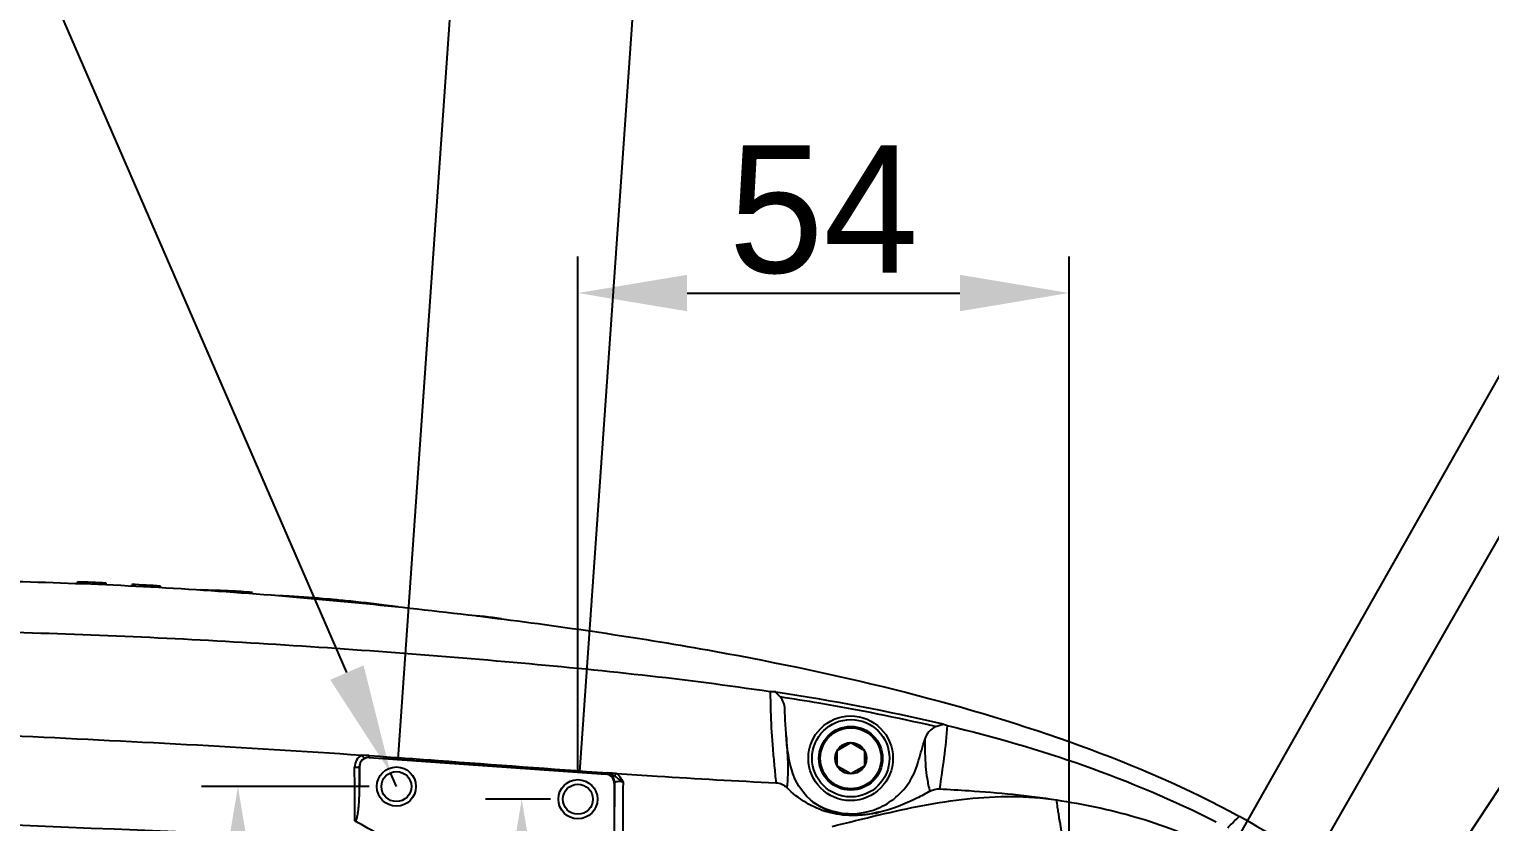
# Model space of a CAD drawing. Header units: millimetres. Extents: x 4086 to 8300, y 123 to 1549.
# Drawn here: x 6886.5 to 6966.8, y 1393.6 to 1437.1 of the extents above; entities that cross this region are included whole.
import ezdxf
from ezdxf import colors
from ezdxf.entities.mleader import LeaderData, LeaderLine
from ezdxf.math import Vec2, Vec3

# ---------------------------------------------------------------- set-up
doc = ezdxf.new("R2010")
doc.units = ezdxf.units.MM
doc.layers.add('00_COMPONENTS', color=7, linetype='Continuous')
doc.layers.add('标注层', color=7, linetype='Continuous', lineweight=0)
doc.layers.add('细线层', color=7, linetype='Continuous', lineweight=0)
doc.styles.get("Standard").update_dxf_attribs({"font": 'simsun.ttc'})
doc.styles.add('思源黑', font='SourceHanSansCN-Normal.ttf')
doc.dimstyles.new('半径标注', dxfattribs={"dimtxt": 7, "dimasz": 6, "dimexe": 1.25, "dimexo": 0.625, "dimgap": 1, "dimtad": 1, "dimtoh": 1, "dimlfac": 2, "dimdsep": 46, "dimtxsty": '思源黑', "dimcen": 2.5, "dimadec": 0, "dimazin": 0, "dimtfac": 1, "dimtmove": 0, "dimatfit": 3, "dimfxl": 1, "dimarcsym": 0})
doc.dimstyles.new('尺寸标注_细节_1_2比例', dxfattribs={"dimtxt": 7, "dimasz": 6, "dimexe": 2, "dimexo": 1.5, "dimgap": 1, "dimtad": 1, "dimlfac": 2, "dimdsep": 46, "dimtxsty": '思源黑', "dimcen": 0.09, "dimadec": 0, "dimazin": 0, "dimtp": 0.01, "dimtm": 0.01, "dimtfac": 1, "dimtofl": 0, "dimtmove": 0, "dimatfit": 3, "dimfxl": 1, "dimtolj": 1, "dimarcsym": 0})

# ---------------------------------------------------------------- blocks, each defined once
blk = doc.blocks.new('*D1516')
at = {"layer": 'Defpoints', "color": 0}
for p in [(6906.703, 1395.518), (6897.992, 1357.123), (6906.703, 1357.123)]:
    blk.add_point(p, dxfattribs=at)
at = {"layer": '细线层', "color": 0, "lineweight": -2}
for p, q in [((6905.203, 1395.518), (6895.992, 1395.518)), ((6897.992, 1389.518), (6897.992, 1363.123)), ((6905.203, 1357.123), (6895.992, 1357.123))]:
    blk.add_line(p, q, dxfattribs=at)
at = {"layer": '细线层', "color": 0}
for points in [[(6898.992, 1389.518), (6896.992, 1389.518), (6897.992, 1395.518)], [(6896.992, 1363.123), (6898.992, 1363.123), (6897.992, 1357.123)]]:
    blk.add_solid(points, dxfattribs=at)
at = {"layer": '细线层', "color": 0, "insert": (6893.366, 1377.904), "char_height": 7, "attachment_point": 5, "rotation": 90, "style": '思源黑'}
blk.add_mtext('\\A1;76.79', dxfattribs=at)
blk = doc.blocks.new('*D1517')
at = {"layer": 'Defpoints', "color": 0}
for p in [(6913.591, 1394.82), (6916.678, 1394.82), (6916.678, 1357.82)]:
    blk.add_point(p, dxfattribs=at)
at = {"layer": '细线层', "color": 0, "lineweight": -2}
for p, q in [((6915.178, 1394.82), (6911.591, 1394.82)), ((6913.591, 1363.82), (6913.591, 1388.82)), ((6915.178, 1357.82), (6911.591, 1357.82))]:
    blk.add_line(p, q, dxfattribs=at)
at = {"layer": '细线层', "color": 0}
for points in [[(6914.591, 1388.82), (6912.591, 1388.82), (6913.591, 1394.82)], [(6912.591, 1363.82), (6914.591, 1363.82), (6913.591, 1357.82)]]:
    blk.add_solid(points, dxfattribs=at)
at = {"layer": '细线层', "color": 0, "insert": (6909.091, 1376.32), "char_height": 7, "attachment_point": 5, "rotation": 90, "style": '思源黑'}
blk.add_mtext('\\A1;74', dxfattribs=at)
blk = doc.blocks.new('*D1518')
at = {"color": 0, "lineweight": -2}
for p, q in [((6906.807, 1397.014), (6910.485, 1449.611)), ((6904.361, 1448.035), (6898.375, 1448.453)), ((6916.783, 1396.317), (6920.461, 1448.914)), ((6926.307, 1446.5), (6932.292, 1446.081))]:
    blk.add_line(p, q, dxfattribs=at)
at = {"color": 0}
for points in [[(6904.291, 1447.037), (6904.43, 1449.032), (6910.346, 1447.616)], [(6926.377, 1447.498), (6926.237, 1445.502), (6920.322, 1446.918)]]:
    blk.add_solid(points, dxfattribs=at)
at = {"layer": 'Defpoints', "color": 0}
for p in [(6920.322, 1446.918), (6906.703, 1395.518), (6916.678, 1394.82)]:
    blk.add_point(p, dxfattribs=at)
at = {"color": 0, "insert": (6915.969, 1451.86), "char_height": 7, "attachment_point": 5, "rotation": 356, "style": '思源黑'}
blk.add_mtext('\\A1;20', dxfattribs=at)
blk = doc.blocks.new('*D1519')
at = {"layer": 'Defpoints', "color": 0}
for p in [(6943.678, 1422.626), (6916.678, 1394.82), (6943.678, 1376.32)]:
    blk.add_point(p, dxfattribs=at)
at = {"layer": '细线层', "color": 0, "lineweight": -2}
for p, q in [((6916.678, 1396.32), (6916.678, 1424.626)), ((6943.678, 1377.82), (6943.678, 1424.626)), ((6922.678, 1422.626), (6937.678, 1422.626))]:
    blk.add_line(p, q, dxfattribs=at)
at = {"layer": '细线层', "color": 0}
for points in [[(6922.678, 1423.626), (6922.678, 1421.626), (6916.678, 1422.626)], [(6937.678, 1421.626), (6937.678, 1423.626), (6943.678, 1422.626)]]:
    blk.add_solid(points, dxfattribs=at)
at = {"layer": '细线层', "color": 0, "insert": (6930.178, 1427.189), "char_height": 7, "attachment_point": 5, "style": '思源黑'}
blk.add_mtext('\\A1;54', dxfattribs=at)
blk = doc.blocks.new('*D1520')
at = {"color": 0, "lineweight": -2}
for p, q in [((6949.469, 1386.544), (6982.371, 1444.633)), ((7001.868, 1444.633), (6982.371, 1444.633)), ((6940.845, 1371.317), (6946.512, 1381.324)), ((6937.888, 1366.097), (6934.931, 1360.876))]:
    blk.add_line(p, q, dxfattribs=at)
at = {"color": 0}
for points in [[(6948.599, 1387.037), (6950.339, 1386.052), (6946.512, 1381.324)], [(6938.758, 1365.604), (6937.018, 1366.589), (6940.845, 1371.317)]]:
    blk.add_solid(points, dxfattribs=at)
at = {"layer": 'Defpoints', "color": 0}
for p in [(6946.512, 1381.324), (6940.845, 1371.317)]:
    blk.add_point(p, dxfattribs=at)
at = {"color": 0, "insert": (6992.62, 1450.301), "char_height": 7, "attachment_point": 5}
blk.add_mtext('{\\fLucida Sans Unicode|b0|i0|c134|p34;φ46}', dxfattribs=at)
blk = doc.blocks.new('*D1525')
at = {"color": 0, "lineweight": -2}
for p, q in [((6824.884, 1478.543), (6870.622, 1478.543)), ((6903.983, 1401.778), (6870.622, 1478.543)), ((6906.703, 1395.518), (6906.374, 1396.275))]:
    blk.add_line(p, q, dxfattribs=at)
at = {"color": 0}
blk.add_solid([(6903.065, 1401.379), (6904.9, 1402.176), (6906.374, 1396.275)], dxfattribs=at)
at = {"layer": 'Defpoints', "color": 0}
for p in [(6906.374, 1396.275), (6906.703, 1395.518)]:
    blk.add_point(p, dxfattribs=at)
at = {"color": 0, "insert": (6841.096, 1483.043), "char_height": 7, "attachment_point": 5}
blk.add_mtext('4-M4{\\Fgdt.shx|c168;x}8', dxfattribs=at)

msp = doc.modelspace()

# ---------------------------------------------------------------- linework, layer by layer
at = {"layer": '00_COMPONENTS', "color": 7, "linetype": 'Continuous'}
for p, q in [((6889.1702, 1406.6738), (6889.1738, 1406.7593)), ((6890.7407, 1406.5947), (6890.7452, 1406.6893)), ((6892.1459, 1406.5239), (6892.151, 1406.6181)), ((6893.7287, 1406.4441), (6893.7338, 1406.528)), ((6897.6711, 1406.1853), (6897.6763, 1406.2534)), ((6898.1618, 1406.149), (6898.1675, 1406.223)), ((6898.7834, 1406.1031), (6898.7891, 1406.1742)), ((6903.9001, 1405.6641), (6903.9058, 1405.7216)), ((6911.1981, 1404.8794), (6911.1281, 1404.883)), ((6930.9337, 1397.5005), (6931.6785, 1397.9305)), ((6931.6785, 1397.9305), (6932.4233, 1397.5005)), ((6905.197, 1397.2187), (6904.8062, 1397.2455)), ((6905.197, 1397.2186), (6905.7795, 1397.1783)), ((6905.203, 1397.123), (6905.2132, 1397.1121)), ((6905.2132, 1397.1121), (6918.2135, 1396.203)), ((6930.9337, 1396.6405), (6930.9337, 1397.5005)), ((6932.4233, 1397.5005), (6932.4233, 1396.6405)), ((6904.6739, 1396.6183), (6904.6785, 1396.6135)), ((6904.6739, 1396.6183), (6904.6785, 1395.4817)), ((6904.6785, 1395.4817), (6904.6785, 1396.6135)), ((6918.216, 1396.2399), (6918.2415, 1396.2382)), ((6918.2415, 1396.2382), (6918.3241, 1396.2326)), ((6918.7981, 1396.2376), (6918.3161, 1396.2706)), ((6931.6785, 1396.2105), (6930.9337, 1396.6405)), ((6932.4233, 1396.6405), (6931.6785, 1396.2105)), ((6918.7058, 1395.7298), (6918.6785, 1395.7044)), ((6918.6785, 1395.7044), (6918.6785, 1392.7065))]:
    msp.add_line(p, q, dxfattribs=at)
for points in [[(6928.1232, 1398.3301), (6928.1179, 1398.4148), (6928.0776, 1399.1781), (6928.0554, 1399.767)], [(6928.8197, 1395.5434), (6928.6262, 1395.9019), (6928.4921, 1396.2385), (6928.411, 1396.4967), (6928.3483, 1396.7371), (6928.2954, 1396.9759), (6928.2474, 1397.2332), (6928.2044, 1397.5119), (6928.1674, 1397.8132), (6928.1369, 1398.1394), (6928.1232, 1398.3301)], [(6933.2046, 1394.1111), (6933.1973, 1394.1088), (6933.1841, 1394.1049), (6933.1651, 1394.0995), (6933.1406, 1394.0926), (6933.1108, 1394.0846), (6933.0757, 1394.0756), (6933.0348, 1394.0655), (6932.987, 1394.0544), (6932.931, 1394.0421), (6932.8668, 1394.029), (6932.7939, 1394.0152), (6932.71, 1394.0008), (6932.6082, 1393.9851), (6932.4785, 1393.9681), (6932.316, 1393.9512), (6932.145, 1393.9388), (6931.9843, 1393.9324), (6931.8302, 1393.9315), (6931.6794, 1393.9356), (6931.5298, 1393.9449), (6931.382, 1393.9595), (6931.2358, 1393.9793), (6931.0911, 1394.0046), (6930.9482, 1394.0354), (6930.806, 1394.072), (6930.6631, 1394.115), (6930.518, 1394.1655), (6930.3681, 1394.2253), (6930.2128, 1394.296), (6930.0496, 1394.3808), (6929.8713, 1394.4867), (6929.6745, 1394.6218), (6929.4633, 1394.7915), (6929.2481, 1394.9964), (6929.0361, 1395.2384), (6928.8197, 1395.5434)]]:
    msp.add_lwpolyline(points, dxfattribs=at)
for centre, radius in [((6931.671, 1397.0705), 2.3248), ((6931.6785, 1397.0705), 2.125), ((6931.6785, 1397.0705), 1.75), ((6931.6785, 1397.0705), 1.675), ((6931.6785, 1397.0705), 0.86), ((6906.7028, 1395.518), 1.075), ((6906.7028, 1395.518), 0.825), ((6916.6785, 1394.8205), 1.075), ((6916.6785, 1394.8205), 0.825)]:
    msp.add_circle(centre, radius, dxfattribs=at)
for centre, radius, start, end in [((6879.2915, 1167.3388), 239.6244, 87.260292, 87.636406), ((6878.829, 1158.43), 248.5453, 86.562073, 86.927479), ((6886.6519, 1115.6687), 290.7937, 87.827318, 88.170087), ((6877.9128, 1144.6073), 262.3986, 85.436757, 85.572897), ((6905.1782, 1396.6135), 0.4997, 85.990193, 180.009805), ((7293.6999, 11432.6118), 10047.4912, 267.58903277, 267.81915227), ((6931.5716, 1401.1646), 7.2569, 281.56, 283.037553), ((6881.6197, 1352.7586), 46.8048, 58.797085, 60.850229)]:
    msp.add_arc(centre, radius, start, end, dxfattribs=at)
msp.add_ellipse((6918.1783, 1395.7041), major_axis=(0.3659, 0.3412), ratio=0.9993596, start_param=-0.7501721, end_param=0.7501721, dxfattribs=at)
for points, knots in [([(6860.4227, 1405.5357), (6864.5625, 1406.1742), (6873.1556, 1406.8807), (6886.1817, 1406.8939), (6899.3016, 1406.1855), (6911.9776, 1404.8832), (6923.7857, 1403.1378), (6934.5041, 1400.8882), (6944.2184, 1397.9972), (6950.2287, 1395.4148), (6953.0377, 1393.8813)], [0, 0, 0, 0, 0.1331293, 0.2733608, 0.4138177, 0.5505219, 0.6782274, 0.7930457, 0.8982844, 1, 1, 1, 1]), ([(6898.1675, 1406.223), (6898.1218, 1406.2265), (6897.9582, 1406.2384), (6897.7944, 1406.249), (6897.6763, 1406.2534)], [0, 0, 0, 0, 0.2792744, 1, 1, 1, 1]), ([(6900.8107, 1405.9711), (6900.7604, 1405.9737), (6900.5822, 1405.9824), (6900.4039, 1405.9896), (6900.2758, 1405.9929)], [0, 0, 0, 0, 0.2821634, 1, 1, 1, 1]), ([(6903.9058, 1405.7216), (6903.584, 1405.7534), (6902.5535, 1405.8503), (6901.5214, 1405.9335), (6900.8107, 1405.9711)], [0, 0, 0, 0, 0.3123864, 1, 1, 1, 1]), ([(6906.7913, 1405.3862), (6906.5834, 1405.4156), (6905.6234, 1405.5428), (6904.6605, 1405.6469), (6903.9058, 1405.7216)], [0, 0, 0, 0, 0.2168464, 1, 1, 1, 1]), ([(6911.9836, 1404.7962), (6911.8341, 1404.8155), (6911.5724, 1404.8443), (6911.3106, 1404.8736), (6911.1981, 1404.8794)], [0, 0, 0, 0, 0.5724823, 1, 1, 1, 1]), ([(6869.6462, 1403.8895), (6874.2463, 1404.1099), (6883.7859, 1404.1474), (6895.8097, 1403.6253), (6905.6937, 1402.9663), (6915.382, 1402.1883), (6922.5669, 1401.4403), (6927.255, 1400.7371)], [0, 0, 0, 0, 0.2392261, 0.495086, 0.6250781, 0.7537544, 1, 1, 1, 1]), ([(6927.255, 1400.7371), (6927.2529, 1400.5235), (6927.2614, 1400.0964), (6927.2872, 1399.0422), (6927.3533, 1397.8949), (6927.4754, 1396.6537), (6927.5328, 1396.0367), (6927.5646, 1395.7263)], [0, 0, 0, 0, 0.1276039, 0.2550493, 0.6299101, 0.8135966, 1, 1, 1, 1]), ([(6927.5598, 1400.7197), (6927.5406, 1400.7188), (6927.4388, 1400.7158), (6927.3367, 1400.7248), (6927.255, 1400.7371)], [0, 0, 0, 0, 0.1885289, 1, 1, 1, 1]), ([(6927.5602, 1400.7197), (6927.5524, 1400.7194), (6927.5278, 1400.7123), (6927.557, 1400.673), (6927.587, 1400.6465), (6927.6438, 1400.5927), (6927.7165, 1400.5278), (6927.7715, 1400.4692), (6927.798, 1400.4392)], [0, 0, 0, 0, 0.0587103, 0.1343337, 0.2618674, 0.4034497, 0.7000433, 1, 1, 1, 1]), ([(6936.3423, 1398.8074), (6934.2257, 1399.3034), (6931.3781, 1399.8649), (6928.5155, 1400.3285), (6927.798, 1400.4392)], [0, 0, 0, 0, 0.7496778, 1, 1, 1, 1]), ([(6869.2005, 1399.0671), (6874.6361, 1398.7984), (6886.5096, 1398.2992), (6898.3791, 1397.6836), (6904.8062, 1397.2454)], [0, 0, 0, 0, 0.4579371, 1, 1, 1, 1]), ([(6936.3424, 1398.8074), (6936.2027, 1398.7431), (6935.9486, 1398.5494), (6935.7963, 1398.2694), (6935.7517, 1398.121)], [0, 0, 0, 0, 0.4980377, 1, 1, 1, 1]), ([(6936.3423, 1398.8074), (6936.3827, 1398.8261), (6936.4624, 1398.8598), (6936.5637, 1398.8906), (6936.6401, 1398.9138), (6936.6844, 1398.9243), (6936.7165, 1398.9341), (6936.7332, 1398.9379), (6936.7474, 1398.9518), (6936.7357, 1398.9574), (6936.7312, 1398.9593)], [0, 0, 0, 0, 0.301773, 0.5863339, 0.7189983, 0.8426384, 0.8976385, 0.9422371, 0.9671633, 1, 1, 1, 1]), ([(6936.9847, 1398.8744), (6936.9376, 1398.2821), (6936.8176, 1397.1161), (6936.6342, 1395.9589), (6936.5557, 1395.387)], [0, 0, 0, 0, 0.5072031, 1, 1, 1, 1]), ([(6936.731, 1398.9593), (6936.747, 1398.9525), (6936.8295, 1398.9185), (6936.9149, 1398.8912), (6936.9847, 1398.8743)], [0, 0, 0, 0, 0.1944199, 1, 1, 1, 1]), ([(6936.9847, 1398.8744), (6939.5236, 1398.2613), (6944.57, 1396.8074), (6949.4202, 1394.7713), (6951.7672, 1393.583)], [0, 0, 0, 0, 0.4982036, 1, 1, 1, 1]), ([(6928.1233, 1398.3301), (6928.1397, 1398.076), (6928.1728, 1397.5853), (6928.2162, 1396.866), (6928.2202, 1396.1617), (6928.1852, 1395.6961), (6928.1617, 1395.4595)], [0, 0, 0, 0, 0.2656345, 0.5132561, 0.7518695, 1, 1, 1, 1]), ([(6933.1361, 1394.3064), (6933.5046, 1394.4576), (6934.2, 1394.8812), (6934.868, 1395.6514), (6935.2296, 1396.3753), (6935.4125, 1396.9547), (6935.575, 1397.5396), (6935.6934, 1397.927), (6935.7517, 1398.121)], [0, 0, 0, 0, 0.2475959, 0.4971029, 0.6225227, 0.7482548, 0.8741176, 1, 1, 1, 1]), ([(6935.7517, 1398.121), (6935.7508, 1397.8633), (6935.7545, 1397.3654), (6935.7759, 1396.6422), (6935.8678, 1395.9431), (6935.9601, 1395.4874), (6936.0238, 1395.2568)], [0, 0, 0, 0, 0.2678008, 0.5176615, 0.7513449, 1, 1, 1, 1]), ([(6904.8062, 1397.2455), (6904.6866, 1397.1835), (6904.4787, 1396.988), (6904.4056, 1396.7132), (6904.4058, 1396.5786)], [0, 0, 0, 0, 0.5003081, 1, 1, 1, 1]), ([(6904.94, 1397.0662), (6904.8603, 1397.0241), (6904.7219, 1396.8928), (6904.6734, 1396.7086), (6904.6739, 1396.6183)], [0, 0, 0, 0, 0.4994916, 1, 1, 1, 1]), ([(6904.8062, 1397.2455), (6904.8201, 1397.22), (6904.8453, 1397.1768), (6904.8831, 1397.1191), (6904.9104, 1397.0867), (6904.9317, 1397.0642), (6904.94, 1397.0662)], [0, 0, 0, 0, 0.3841773, 0.6705343, 0.8872848, 1, 1, 1, 1]), ([(6905.203, 1397.123), (6905.2005, 1397.1242), (6905.1999, 1397.1353), (6905.1955, 1397.1644), (6905.1967, 1397.1956), (6905.197, 1397.2187)], [0, 0, 0, 0, 0.0833073, 0.281215, 1, 1, 1, 1]), ([(6905.7795, 1397.1783), (6906.8512, 1397.1037), (6911.0303, 1396.8038), (6915.208, 1396.4846), (6918.3161, 1396.2705)], [0, 0, 0, 0, 0.2564206, 1, 1, 1, 1]), ([(6904.4058, 1396.5786), (6904.441, 1396.5784), (6904.5023, 1396.58), (6904.5864, 1396.5874), (6904.6359, 1396.5979), (6904.6723, 1396.6083), (6904.6739, 1396.6183)], [0, 0, 0, 0, 0.384339, 0.6786767, 0.8895519, 1, 1, 1, 1]), ([(6918.2408, 1396.2285), (6918.2466, 1396.2339), (6918.2787, 1396.2293), (6918.3042, 1396.2328), (6918.3241, 1396.2326)], [0, 0, 0, 0, 0.2850481, 1, 1, 1, 1]), ([(6918.3241, 1396.2326), (6918.3203, 1396.2341), (6918.3188, 1396.2506), (6918.3168, 1396.2617), (6918.3162, 1396.2707)], [0, 0, 0, 0, 0.3077376, 1, 1, 1, 1]), ([(6918.7058, 1395.7298), (6918.7057, 1395.8383), (6918.6299, 1396.0645), (6918.427, 1396.1893), (6918.3195, 1396.2158)], [0, 0, 0, 0, 0.4946916, 1, 1, 1, 1]), ([(6918.6825, 1396.0976), (6918.6282, 1396.1324), (6918.5169, 1396.1995), (6918.3883, 1396.2284), (6918.3241, 1396.2326)], [0, 0, 0, 0, 0.5005129, 1, 1, 1, 1]), ([(6918.6825, 1396.0976), (6918.6894, 1396.1051), (6918.7289, 1396.1511), (6918.7669, 1396.1983), (6918.7982, 1396.2378)], [0, 0, 0, 0, 0.168337, 1, 1, 1, 1]), ([(6918.7981, 1396.2375), (6919.5467, 1396.1865), (6922.4675, 1395.9933), (6925.39, 1395.8238), (6927.5646, 1395.7263)], [0, 0, 0, 0, 0.2563336, 1, 1, 1, 1]), ([(6904.4181, 1393.6356), (6904.4348, 1393.6262), (6904.482, 1393.6509), (6904.5079, 1393.7239), (6904.5544, 1393.8564), (6904.5874, 1394.0529), (6904.6196, 1394.2895), (6904.6494, 1394.6066), (6904.6724, 1395.004), (6904.6785, 1395.3225), (6904.6785, 1395.4817)], [0, 0, 0, 0, 0.0301199, 0.0614891, 0.1240172, 0.2491236, 0.3742675, 0.4994172, 0.7497061, 1, 1, 1, 1]), ([(6919.1594, 1395.7745), (6919.0741, 1395.8314), (6918.9152, 1395.9391), (6918.7593, 1396.0517), (6918.6825, 1396.0976)], [0, 0, 0, 0, 0.5342028, 1, 1, 1, 1]), ([(6919.1594, 1395.7745), (6919.0522, 1395.787), (6918.9064, 1395.7926), (6918.7589, 1395.7749), (6918.7077, 1395.7457), (6918.7058, 1395.7299)], [0, 0, 0, 0, 0.6907893, 0.8976466, 1, 1, 1, 1]), ([(6933.0258, 1394.0549), (6932.5995, 1393.9677), (6931.7251, 1393.8709), (6930.4097, 1394.048), (6929.1827, 1394.5883), (6928.4822, 1395.1471), (6928.1617, 1395.4595)], [0, 0, 0, 0, 0.2473831, 0.4957941, 0.7455684, 1, 1, 1, 1]), ([(6936.5557, 1395.387), (6937.0949, 1395.3599), (6939.245, 1395.2372), (6941.3925, 1395.03), (6942.9877, 1394.7848)], [0, 0, 0, 0, 0.250658, 1, 1, 1, 1]), ([(6929.6006, 1394.6637), (6930.1091, 1394.3247), (6931.3088, 1393.8902), (6932.5722, 1394.075), (6933.1361, 1394.3064)], [0, 0, 0, 0, 0.5006286, 1, 1, 1, 1]), ([(6936.0238, 1395.2568), (6935.7902, 1395.1229), (6934.8953, 1394.641), (6933.9371, 1394.2634), (6933.2087, 1394.0948)], [0, 0, 0, 0, 0.2647866, 1, 1, 1, 1]), ([(6933.2406, 1393.9618), (6934.836, 1394.3364), (6938.0498, 1394.9992), (6941.3727, 1395.0319), (6942.9923, 1394.7842)], [0, 0, 0, 0, 0.5000626, 1, 1, 1, 1]), ([(6943.0929, 1394.0556), (6943.0807, 1394.1621), (6943.0405, 1394.4045), (6943.0077, 1394.6479), (6942.9877, 1394.7849)], [0, 0, 0, 0, 0.4363841, 1, 1, 1, 1]), ([(6942.9877, 1394.7848), (6944.4595, 1394.5586), (6947.3695, 1393.9592), (6950.1595, 1392.9046), (6951.4781, 1392.2459)], [0, 0, 0, 0, 0.5025514, 1, 1, 1, 1]), ([(6943.0929, 1394.0556), (6943.1058, 1393.9415), (6943.114, 1393.7508), (6943.1824, 1393.5181), (6943.1928, 1393.3542), (6943.2274, 1393.1848), (6943.2452, 1393.0645), (6943.2548, 1392.9808)], [0, 0, 0, 0, 0.3167044, 0.523472, 0.6647124, 0.7677262, 1, 1, 1, 1]), ([(6952.402, 1393.2568), (6952.4535, 1393.3092), (6952.6627, 1393.52), (6952.8754, 1393.7272), (6953.037, 1393.8818)], [0, 0, 0, 0, 0.2471531, 1, 1, 1, 1]), ([(6953.0378, 1393.8816), (6954.7939, 1392.9225), (6958.1635, 1390.8472), (6962.4959, 1386.9608), (6965.0881, 1382.9263), (6966.2316, 1379.2965), (6966.4282, 1377.3369), (6966.4285, 1376.3205)], [0, 0, 0, 0, 0.2589109, 0.5102214, 0.7474059, 0.8684738, 1, 1, 1, 1])]:
    msp.add_open_spline(points, degree=3, knots=knots, dxfattribs=at)
for points in [[(6912.4728, 1404.7326), (6912.3098, 1404.7539), (6912.1467, 1404.7751), (6911.9836, 1404.7962)], [(6927.5596, 1400.7198), (6930.637, 1400.2502), (6933.7034, 1399.6826), (6936.7311, 1398.9593)], [(6928.0553, 1399.767), (6928.0477, 1400.0068), (6927.957, 1400.2594), (6927.798, 1400.4392)], [(6905.203, 1397.123), (6905.1135, 1397.1291), (6905.0193, 1397.1081), (6904.94, 1397.0662)], [(6905.7727, 1397.0842), (6909.9204, 1396.8015), (6914.0682, 1396.5205), (6918.216, 1396.2399)], [(6904.418, 1393.6356), (6904.4145, 1394.6166), (6904.4105, 1395.5976), (6904.4058, 1396.5786)], [(6918.3195, 1396.2158), (6918.2937, 1396.2222), (6918.2673, 1396.2266), (6918.2408, 1396.2285)], [(6918.7983, 1396.2377), (6918.9526, 1396.1171), (6919.0725, 1395.9499), (6919.1594, 1395.7745)], [(6918.6942, 1392.6897), (6918.6976, 1393.7031), (6918.7014, 1394.7165), (6918.7058, 1395.7298)], [(6919.1594, 1395.7745), (6919.1547, 1394.7375), (6919.1507, 1393.7006), (6919.1473, 1392.6636)], [(6927.5646, 1395.7263), (6927.7824, 1395.7166), (6928.0056, 1395.6116), (6928.1617, 1395.4595)], [(6936.0238, 1395.2568), (6936.1822, 1395.3476), (6936.3734, 1395.3961), (6936.5557, 1395.387)], [(6930.6511, 1393.3268), (6931.5134, 1393.5419), (6932.3754, 1393.7587), (6933.2406, 1393.9618)]]:
    msp.add_open_spline(points, degree=3, dxfattribs=at)

# ---------------------------------------------------------------- dimensions: what is measured, and where the dimension line sits
dim = msp.add_radius_dim(center=(6906.7028, 1395.518), mpoint=(6906.374, 1396.2747), text='4-M4{\\Fgdt.shx|c168;x}8', dimstyle='半径标注', override={"dimtad": 1, "dimjust": 0, "dimtxsty": 'Standard', "dimtmove": 0})
dim.commit()
dim.dimension.update_dxf_attribs({"geometry": '*D1525', "text_midpoint": (6841.0959, 1478.5429), "dimtype": 164})
dim = msp.add_linear_dim(base=(6920.3215, 1446.9185), p1=(6906.7028, 1395.518), p2=(6916.6785, 1394.8205), angle=356, dimstyle='尺寸标注_细节_1_2比例')
dim.commit()
dim.dimension.update_dxf_attribs({"geometry": '*D1518', "text_midpoint": (6915.6467, 1447.2454), "dimtype": 161})
dim = msp.add_diameter_dim_2p(p1=(6940.8447, 1371.3173), p2=(6946.5123, 1381.3237), text='{\\fLucida Sans Unicode|b0|i0|c134|p34;φ46}', dimstyle='半径标注', override={"dimtxsty": 'Standard'})
dim.commit()
dim.dimension.update_dxf_attribs({"geometry": '*D1520', "text_midpoint": (6992.6195, 1444.6332), "dimtype": 163})
at = {"layer": '细线层'}
dim = msp.add_linear_dim(base=(6943.6785, 1422.626), p1=(6916.6785, 1394.8205), p2=(6943.6785, 1376.3205), dimstyle='尺寸标注_细节_1_2比例', dxfattribs=at)
dim.commit()
dim.dimension.update_dxf_attribs({"geometry": '*D1519', "text_midpoint": (6930.1785, 1422.626), "dimtype": 160})
for base, p1, p2, picture, middle in [((6897.9916, 1357.1229), (6906.7028, 1395.518), (6906.7028, 1357.1229), '*D1516', (6897.9916, 1377.9037)), ((6913.5907, 1394.8205), (6916.6785, 1357.8205), (6916.6785, 1394.8205), '*D1517', (6913.5907, 1376.3205))]:
    dim = msp.add_linear_dim(base=base, p1=p1, p2=p2, angle=90, dimstyle='尺寸标注_细节_1_2比例', dxfattribs=at)
    dim.commit()
    dim.dimension.update_dxf_attribs({"geometry": picture, "text_midpoint": middle, "dimtype": 160})

# ---------------------------------------------------------------- leaders
at = {"layer": '标注层'}
ml = msp.add_multileader_mtext('Standard', dxfattribs=at)
ml.set_content('{\\C256;2}×{\\C256;M3 \\A1;Penetration (mechanical block)}', style='思源黑')
ml.set_leader_properties()
ml.build(insert=Vec2(0, 0))
ml.multileader.update_dxf_attribs({"text_left_attachment_type": 5, "text_right_attachment_type": 5, "dogleg_length": 1, "arrow_head_size": 6})
ctx = ml.context
ctx.base_point, ctx.char_height, ctx.arrow_head_size, ctx.plane_origin = Vec3(6976.7705, 1423.962), 7, 6, Vec3(6949.2095, 1377.6295)
ctx.left_attachment, ctx.right_attachment = 5, 5
notes = []
notes.append((ctx, [(0, (1, 1, 0), (6975.7705, 1423.962), (1, 0), 1, [(0, [(6949.2095, 1377.6295)], 0, [])])]))
ctx.mtext.insert, ctx.mtext.flow_direction = Vec3(6978.7705, 1433.6378), 5
ml = msp.add_multileader_mtext('Standard', dxfattribs=at)
ml.set_content('2×M4 depth 8', style='思源黑')
ml.set_leader_properties()
ml.build(insert=Vec2(0, 0))
ml.multileader.update_dxf_attribs({"text_left_attachment_type": 5, "text_right_attachment_type": 5, "dogleg_length": 1, "arrow_head_size": 6})
ctx = ml.context
ctx.base_point, ctx.char_height, ctx.arrow_head_size, ctx.plane_origin = Vec3(6974.7443, 1405.1744), 7, 6, Vec3(6958.1656, 1381.5201)
ctx.left_attachment, ctx.right_attachment = 5, 5
notes.append((ctx, [(0, (1, 1, 0), (6973.7443, 1405.1744), (1, 0), 1, [(0, [(6958.1656, 1381.5201)], 0, [])])]))
ctx.mtext.insert, ctx.mtext.flow_direction = Vec3(6976.7443, 1415.0043), 5
for ctx, leaders in notes:
    for number, flags, end, landing, length, lines in leaders:
        leader = LeaderData()
        leader.index, (leader.has_last_leader_line, leader.has_dogleg_vector, leader.attachment_direction) = number, flags
        leader.last_leader_point, leader.dogleg_vector, leader.dogleg_length = Vec3(end), Vec3(landing), length
        for number, points, colour, breaks in lines:
            line = LeaderLine()
            line.index, line.vertices, line.color, line.breaks = number, Vec3.list(points), colors.encode_raw_color(colour), breaks
            leader.lines.append(line)
        ctx.leaders.append(leader)

doc.saveas('drawing.dxf')
